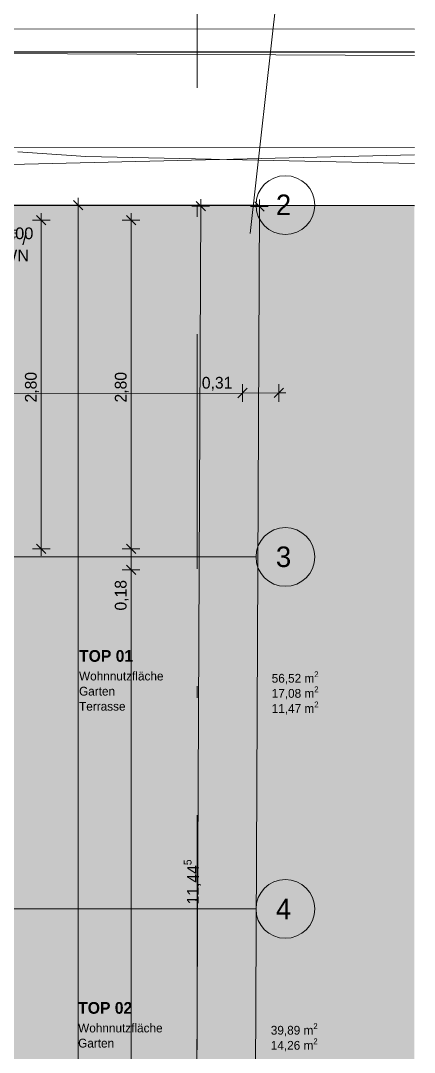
# Model space of a CAD drawing. Header units: metres. Extents: x -3.9 to 83, y -38 to 6.2.
# Drawn here: x 19.5 to 22.85, y -7.22 to 1.57 of the extents above; entities that cross this region are included whole.
import ezdxf

# ---------------------------------------------------------------- set-up
doc = ezdxf.new("R2010")
doc.units = ezdxf.units.M
doc.header["$MEASUREMENT"] = 0
for name, pattern in [('Achse', [0.004, 0.002, -0.001, 0, -0.001]), ('Fernmeldewesen VERM', [0.03, 0.02, -0.01]), ('GRUNDGRENZE nicht verm', [0.03, 0.02, -0.01]), ('STROM VERM', [0.013, 0.008, -0.005])]:
    doc.linetypes.add(name, pattern=pattern)
for name, color, linetype in [('0._EG PP_2_000 Achsraster', 7, 'Continuous'), ('0._EG PP_2_725 Nachbarbebauung', 7, 'Continuous'), ('0._EG PP_2_820 TOP Stempel', 7, 'Continuous'), ('0._EG PP_2_910 Allgemein Lageplan Höhen', 7, 'Continuous'), ('0._EG PP_2_950 Polierplan Bemaßung', 7, 'Continuous'), ('0._EG PP_2_Bauwerke_Gebäude - Haus Signatur.verm', 7, 'Continuous'), ('0._EG PP_2_Bauwerke_Gebäude - Haus.verm', 7, 'Continuous'), ('0._EG PP_2_Fernmeldewesen_Fernmeldekabel.verm', 7, 'Continuous'), ('0._EG PP_2_Kataster Grenzen_Grundstücksgrenze.verm', 7, 'Continuous'), ('0._EG PP_2_Neubau_840 Baulinien', 7, 'Continuous'), ('0._EG PP_2_Strom_Stromfreileitung.verm', 7, 'Continuous'), ('0._EG PP_2_Strom_Stromkabel.verm', 7, 'Continuous')]:
    doc.layers.add(name, color=color, linetype=linetype)
doc.styles.add('ERSTELLTER_STIL_1', font='arial.ttf')
doc.styles.add('ERSTELLTER_STIL_2', font='')
doc.styles.add('ERSTELLTER_STIL_4', font='')
doc.styles.add('ERSTELLTER_STIL_5', font='')
doc.styles.get('ERSTELLTER_STIL_2').set_extended_font_data('Eurostile')
doc.styles.get('ERSTELLTER_STIL_4').set_extended_font_data('Muli', bold=True)
doc.styles.get('ERSTELLTER_STIL_5').set_extended_font_data('Muli')

msp = doc.modelspace()

# ---------------------------------------------------------------- hatches: boundary and pattern name
at = {"layer": '0._EG PP_2_725 Nachbarbebauung', "linetype": 'Continuous', "lineweight": 0, "true_color": 0x1f1f1f}
msp.add_hatch(color=250, dxfattribs=at).paths.add_polyline_path([(18.9876, -0.0005), (18.958, -11.4452), (22.8486, -11.478), (22.8486, -0.0037)])
at = {"layer": '0._EG PP_2_Bauwerke_Gebäude - Haus Signatur.verm', "linetype": 'Continuous', "lineweight": 13}
msp.add_hatch(color=254, dxfattribs=at).paths.add_polyline_path([(18.9878, -0.0007), (18.9582, -11.445), (22.8486, -11.4778), (22.8486, -11.0778), (19.3593, -11.0483), (19.3868, -0.401), (22.8486, -0.4028), (22.8486, -0.0028)])

# ---------------------------------------------------------------- linework, layer by layer
at = {"layer": '0._EG PP_2_000 Achsraster', "color": 5, "linetype": 'Achse', "lineweight": 0, "ltscale": 1000}
for p, q in [((21, 3), (21, -36)), ((21, 0), (21.5, 0)), ((-1.5, 0), (21, 0)), ((-1.5, -3), (21, -3)), ((21, -3), (21.5, -3)), ((-1.5, -6), (21, -6)), ((21, -6), (21.5, -6))]:
    msp.add_line(p, q, dxfattribs=at)
at = {"layer": '0._EG PP_2_000 Achsraster', "color": 5, "linetype": 'Continuous', "lineweight": 0, "ltscale": 1000}
for centre in [(21.75, 0), (21.75, -3), (21.75, -6)]:
    msp.add_circle(centre, 0.25, dxfattribs=at)
at = {"layer": '0._EG PP_2_000 Achsraster', "color": 5, "linetype": 'Achse', "lineweight": 0, "ltscale": 1000}
for p in [(21, 0), (21, 0), (21, -3), (21, -3), (21, -6), (21, -6)]:
    msp.add_point(p, dxfattribs=at)
at = {"layer": '0._EG PP_2_725 Nachbarbebauung', "color": 8, "linetype": 'Continuous', "lineweight": 13, "ltscale": 1000, "flags": 128}
msp.add_lwpolyline([(22.8486, -0.0037), (18.9876, -0.0005), (18.958, -11.4452), (22.8486, -11.478)], dxfattribs=at)
at = {"layer": '0._EG PP_2_950 Polierplan Bemaßung', "color": 1, "linetype": 'Continuous', "lineweight": 13, "ltscale": 1000, "true_color": 0xfb0106}
for p, q in [((20.025, -0.04), (19.945, 0.04)), ((19.985, 0), (19.985, 0.06)), ((21.0688, -0.0505), (20.9892, 0.0299)), ((21.0293, 0.0497), (21.029, -0.0103)), ((21.5688, -0.0527), (21.4892, 0.0276)), ((21.5293, 0.0475), (21.529, -0.0125)), ((20.06, 0), (19.91, 0)), ((19.985, -15), (19.985, 0)), ((20.954, -0.01), (21.104, -0.0107)), ((21.029, -0.0103), (20.9782, -11.4541)), ((21.529, -0.0125), (21.39, -31.3394)), ((21.454, -0.0122), (21.604, -0.0129))]:
    msp.add_line(p, q, dxfattribs=at)
at = {"layer": '0._EG PP_2_950 Polierplan Bemaßung', "color": 76, "linetype": 'Continuous', "lineweight": 13, "ltscale": 1000, "true_color": 0x3f7f02}
for p, q in [((19.6707, -0.13), (19.6707, -0.07)), ((20.4361, -0.13), (20.4361, -0.07)), ((19.7457, -0.13), (19.5957, -0.13)), ((19.7107, -0.17), (19.6307, -0.09)), ((19.6707, -2.9296), (19.6707, -0.13)), ((20.5111, -0.13), (20.3611, -0.13)), ((20.4761, -0.17), (20.3961, -0.09)), ((20.4361, -2.93), (20.4361, -0.13)), ((19.6307, -2.8896), (19.7107, -2.9696)), ((20.3961, -2.89), (20.4761, -2.97)), ((19.7457, -2.9296), (19.5957, -2.9296)), ((19.6707, -2.9896), (19.6707, -2.9296)), ((20.5111, -2.93), (20.3611, -2.93)), ((20.4361, -3.11), (20.4361, -2.93)), ((20.3961, -3.07), (20.4761, -3.15)), ((20.5111, -3.11), (20.3611, -3.11)), ((20.4361, -14.8744), (20.4361, -3.11))]:
    msp.add_line(p, q, dxfattribs=at)
at = {"layer": '0._EG PP_2_950 Polierplan Bemaßung', "color": 6, "linetype": 'Continuous', "lineweight": 13, "ltscale": 1000, "true_color": 0xfb02fe}
for p, q in [((21.425, -1.5623), (21.3453, -1.6426)), ((21.3854, -1.6774), (21.3849, -1.5275)), ((21.6553, -1.6415), (21.735, -1.5612)), ((21.6954, -1.6763), (21.6949, -1.5263)), ((12.9571, -1.6334), (21.3851, -1.6025)), ((21.3851, -1.6025), (21.6951, -1.6013)), ((21.6951, -1.6013), (21.7551, -1.6011))]:
    msp.add_line(p, q, dxfattribs=at)
at = {"layer": '0._EG PP_2_Bauwerke_Gebäude - Haus.verm', "color": 9, "linetype": 'Continuous', "lineweight": 13, "ltscale": 1000}
msp.add_line((19.0876, -0.0006), (22.8486, -0.0026), dxfattribs=at)
at = {"layer": '0._EG PP_2_Fernmeldewesen_Fernmeldekabel.verm', "color": 3, "linetype": 'Fernmeldewesen VERM', "lineweight": 0, "ltscale": 1000}
for p, q in [((21.8552, 3.3601), (21.4491, -0.2431)), ((22.8486, 0.4898), (-0.2913, 0.4754)), ((19.4096, 0.3444), (22.8486, 0.4289))]:
    msp.add_line(p, q, dxfattribs=at)
at = {"layer": '0._EG PP_2_Kataster Grenzen_Grundstücksgrenze.verm', "color": 96, "linetype": 'GRUNDGRENZE nicht verm', "lineweight": 13, "ltscale": 1000, "true_color": 0x007e00}
msp.add_line((19.0876, -0.0006), (22.8486, -0.0037), dxfattribs=at)
at = {"layer": '0._EG PP_2_Neubau_840 Baulinien', "color": 1, "linetype": 'Continuous', "lineweight": 25, "ltscale": 1000, "true_color": 0xfb0106, "flags": 128}
msp.add_lwpolyline([(-3.9335, 0.0223), (0, 0), (18.985, 0), (22.8486, -0.0032)], dxfattribs=at)
at = {"layer": '0._EG PP_2_Strom_Stromfreileitung.verm', "color": 8, "linetype": 'Continuous', "lineweight": 13, "ltscale": 1000}
msp.add_line((22.8486, 1.2735), (-3.9335, 1.4075), dxfattribs=at)
at = {"layer": '0._EG PP_2_Strom_Stromkabel.verm', "color": 1, "linetype": 'STROM VERM', "lineweight": 0, "ltscale": 1000}
for p, q in [((22.8486, 1.2989), (19.007, 1.3019)), ((20.0509, 0.4126), (19.4716, 0.4533)), ((22.8486, 0.3534), (20.0509, 0.4126))]:
    msp.add_line(p, q, dxfattribs=at)
at = {"layer": '0._EG PP_2_Strom_Stromkabel.verm', "color": 8, "linetype": 'STROM VERM', "lineweight": 0, "ltscale": 1000, "flags": 128}
msp.add_lwpolyline([(22.8486, 1.3065), (19.0072, 1.3119), (19.0107, 1.5019), (22.8486, 1.4988)], dxfattribs=at)

# ---------------------------------------------------------------- texts
at = {"layer": '0._EG PP_2_000 Achsraster', "color": 5, "linetype": 'Continuous', "lineweight": 0, "char_height": 0.175, "attachment_point": 1, "style": 'ERSTELLTER_STIL_2'}
for s, insert in [('\\A1;{\\pql;\\pt0;\\fEurostile|b0|i0|c0|p0;\\W1.000000;2}', (21.6695, 0.0893)), ('\\A1;{\\pql;\\pt0;\\fEurostile|b0|i0|c0|p0;\\W1.000000;3}', (21.6695, -2.9107)), ('\\A1;{\\pql;\\pt0;\\fEurostile|b0|i0|c0|p0;\\W1.000000;4}', (21.6695, -5.9125))]:
    msp.add_mtext(s, dxfattribs=dict(at, insert=insert))
at = {"layer": '0._EG PP_2_820 TOP Stempel', "color": 7, "linetype": 'Continuous', "lineweight": 13}
for s, insert, char_height, attachment_point, style in [('\\A1;{\\pql;\\fMuli|b1|i0|c0|p0;\\W1.000000;TOP 01\\fMuli|b1|i0|c0|p0;\\W1.000000;\\A1{\\H.66x;\\S^  ;}}', (19.9928, -3.858), 0.1, 4, 'ERSTELLTER_STIL_4'), ('\\A1;{\\pql;\\fMuli|b0|i0|c0|p0;\\W1.000000;Wohnnutzfläche\\fMuli|b0|i0|c0|p0;\\W1.000000;\\A1{\\H.66x;\\S^  ;}}', (19.9928, -4.0257), 0.075, 4, 'ERSTELLTER_STIL_5'), ('\\A1;{\\pqr;\\fMuli|b0|i0|c0|p0;\\W1.000000;56,52 m\\fMuli|b0|i0|c0|p0;\\W1.000000;\\A1{\\H.66x;\\S2^  ;}}', (22.0328, -4.034), 0.075, 6, 'ERSTELLTER_STIL_5'), ('\\A1;{\\pql;\\fMuli|b0|i0|c0|p0;\\W1.000000;Garten\\fMuli|b0|i0|c0|p0;\\W1.000000;\\A1{\\H.66x;\\S^  ;}}', (19.9928, -4.1549), 0.075, 4, 'ERSTELLTER_STIL_5'), ('\\A1;{\\pqr;\\fMuli|b0|i0|c0|p0;\\W1.000000;17,08 m\\fMuli|b0|i0|c0|p0;\\W1.000000;\\A1{\\H.66x;\\S2^  ;}}', (22.0328, -4.1625), 0.075, 6, 'ERSTELLTER_STIL_5'), ('\\A1;{\\pql;\\fMuli|b0|i0|c0|p0;\\W1.000000;Terrasse\\fMuli|b0|i0|c0|p0;\\W1.000000;\\A1{\\H.66x;\\S^  ;}}', (19.9928, -4.2834), 0.075, 4, 'ERSTELLTER_STIL_5'), ('\\A1;{\\pqr;\\fMuli|b0|i0|c0|p0;\\W1.000000;11,47 m\\fMuli|b0|i0|c0|p0;\\W1.000000;\\A1{\\H.66x;\\S2^  ;}}', (22.0328, -4.2915), 0.075, 6, 'ERSTELLTER_STIL_5'), ('\\A1;{\\pql;\\fMuli|b1|i0|c0|p0;\\W1.000000;TOP 02\\fMuli|b1|i0|c0|p0;\\W1.000000;\\A1{\\H.66x;\\S^  ;}}', (19.9851, -6.858), 0.1, 4, 'ERSTELLTER_STIL_4'), ('\\A1;{\\pql;\\fMuli|b0|i0|c0|p0;\\W1.000000;Wohnnutzfläche\\fMuli|b0|i0|c0|p0;\\W1.000000;\\A1{\\H.66x;\\S^  ;}}', (19.9851, -7.0257), 0.075, 4, 'ERSTELLTER_STIL_5'), ('\\A1;{\\pqr;\\fMuli|b0|i0|c0|p0;\\W1.000000;39,89 m\\fMuli|b0|i0|c0|p0;\\W1.000000;\\A1{\\H.66x;\\S2^  ;}}', (22.0251, -7.034), 0.075, 6, 'ERSTELLTER_STIL_5'), ('\\A1;{\\pql;\\fMuli|b0|i0|c0|p0;\\W1.000000;Garten\\fMuli|b0|i0|c0|p0;\\W1.000000;\\A1{\\H.66x;\\S^  ;}}', (19.9851, -7.1548), 0.075, 4, 'ERSTELLTER_STIL_5'), ('\\A1;{\\pqr;\\fMuli|b0|i0|c0|p0;\\W1.000000;14,26 m\\fMuli|b0|i0|c0|p0;\\W1.000000;\\A1{\\H.66x;\\S2^  ;}}', (22.0251, -7.1625), 0.075, 6, 'ERSTELLTER_STIL_5')]:
    msp.add_mtext(s, dxfattribs=dict(at, insert=insert, char_height=char_height, attachment_point=attachment_point, style=style))
at = {"layer": '0._EG PP_2_910 Allgemein Lageplan Höhen', "color": 7, "linetype": 'Continuous', "lineweight": 13, "insert": (19.0601, -0.1911), "char_height": 0.1, "attachment_point": 1, "style": 'ERSTELLTER_STIL_1'}
msp.add_mtext('\\A1;{\\pql;\\fArial|b0|i0|c0|p0;\\W1.000000; 13,2100}', dxfattribs=at)
at = {"layer": '0._EG PP_2_950 Polierplan Bemaßung', "color": 7, "linetype": 'Continuous', "lineweight": 13, "char_height": 0.1, "attachment_point": 7, "style": 'ERSTELLTER_STIL_1'}
for s, insert in [('\\A1;{\\pql;\\fArial|b0|i0|c0|p0;\\W1.000000;FOK -0,37\\fArial|b0|i0|c0|p0;\\W1.000000;\\A1{\\H.66x;\\S5^  ;}\\fArial|b0|i0|c0|p0;\\W1.000000; /}', (18.7746, -0.3692)), ('\\A1;{\\pql;\\fArial|b0|i0|c0|p0;\\W1.000000;+13,22\\fArial|b0|i0|c0|p0;\\W1.000000;\\A1{\\H.66x;\\S5^  ;}\\fArial|b0|i0|c0|p0;\\W1.000000;üWN}', (18.7746, -0.5092))]:
    msp.add_mtext(s, dxfattribs=dict(at, insert=insert))
at = {"layer": '0._EG PP_2_950 Polierplan Bemaßung', "color": 76, "linetype": 'Continuous', "lineweight": 13, "true_color": 0x3f7f02, "char_height": 0.1, "width": 0.306373, "attachment_point": 7, "rotation": 90, "style": 'ERSTELLTER_STIL_2'}
for s, insert in [('\\A1;{\\pql;\\fEurostile|b0|i0|c0|p0;\\W1.000000;2,80}', (19.6507, -1.683)), ('\\A1;{\\pql;\\fEurostile|b0|i0|c0|p0;\\W1.000000;2,80}', (20.4161, -1.6832)), ('\\A1;{\\pql;\\fEurostile|b0|i0|c0|p0;\\W1.000000;0,18}', (20.4161, -3.4564))]:
    msp.add_mtext(s, dxfattribs=dict(at, insert=insert))
at = {"layer": '0._EG PP_2_950 Polierplan Bemaßung', "color": 6, "linetype": 'Continuous', "lineweight": 13, "true_color": 0xfb02fe, "insert": (21.0387, -1.5837), "char_height": 0.1, "width": 0.306373, "attachment_point": 7, "rotation": 0.21008, "style": 'ERSTELLTER_STIL_2'}
msp.add_mtext('\\A1;{\\pql;\\fEurostile|b0|i0|c0|p0;\\W1.000000;0,31}', dxfattribs=at)
at = {"layer": '0._EG PP_2_950 Polierplan Bemaßung', "color": 1, "linetype": 'Continuous', "lineweight": 13, "true_color": 0xfb0106, "insert": (21.0416, -5.9619), "char_height": 0.1, "attachment_point": 7, "rotation": 89.74578, "style": 'ERSTELLTER_STIL_2'}
msp.add_mtext('\\A1;{\\pql;\\fEurostile|b0|i0|c0|p0;\\W1.000000;11,44\\fEurostile|b0|i0|c0|p0;\\W1.000000;\\A1{\\H.66x;\\S5^  ;}}', dxfattribs=at)

doc.saveas('drawing.dxf')
